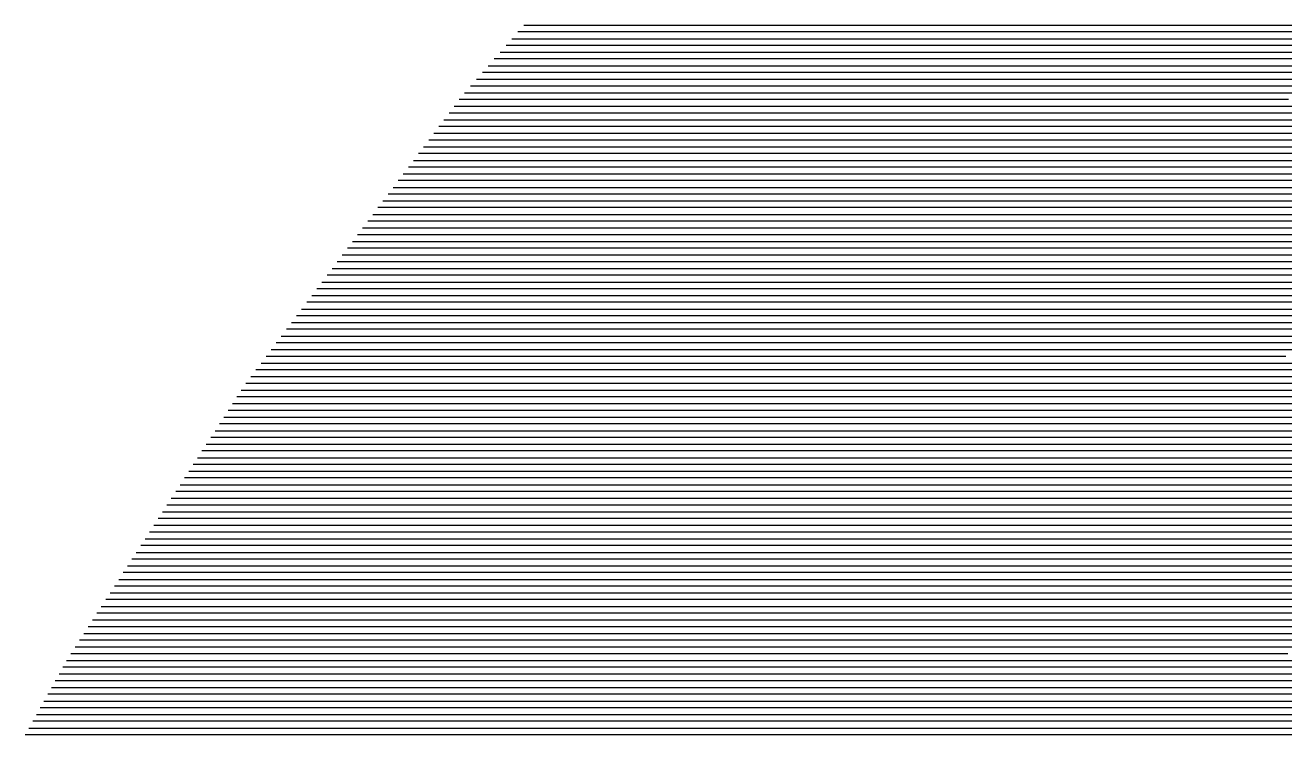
# Model space of a CAD drawing. Header units: metres. Extents: x -6.9 to 6.9, y -7 to 7.
# Drawn here: x -5.952 to -4.088, y 3.488 to 4.538 of the extents above; entities that cross this region are included whole.
import ezdxf

# ---------------------------------------------------------------- set-up
doc = ezdxf.new("R2010")
doc.units = ezdxf.units.M

msp = doc.modelspace()

# ---------------------------------------------------------------- linework, layer by layer
for p, q in [((-5.214526, 4.537827, -1.10531), (-4.746025, 4.537827, -1.037039)), ((-4.746025, 4.537827, -1.037039), (-4.629433, 4.537827, -1.01972)), ((-4.629433, 4.537827, -1.01972), (-4.153683, 4.537827, -0.94996)), ((-4.153683, 4.537827, -0.94996), (-3.904258, 4.537827, -0.912567)), ((-5.232028, 4.517827, -1.107131), (-4.731784, 4.517827, -1.034235)), ((-4.738905, 4.527827, -1.035637), (-5.223277, 4.527827, -1.106221)), ((-4.618362, 4.527827, -1.017731), (-4.738905, 4.527827, -1.035637)), ((-4.731784, 4.517827, -1.034235), (-4.607291, 4.517827, -1.015743)), ((-4.147252, 4.527827, -0.948652), (-4.618362, 4.527827, -1.017731)), ((-4.607291, 4.517827, -1.015743), (-4.14082, 4.517827, -0.947343)), ((-3.894073, 4.527827, -0.910695), (-4.147252, 4.527827, -0.948652)), ((-4.14082, 4.517827, -0.947343), (-3.883887, 4.517827, -0.908824)), ((-5.24953, 4.497827, -1.108953), (-4.717542, 4.497827, -1.031431)), ((-4.724663, 4.507827, -1.032833), (-5.240779, 4.507827, -1.108042)), ((-4.59622, 4.507827, -1.013754), (-4.724663, 4.507827, -1.032833)), ((-4.717542, 4.497827, -1.031431), (-4.58515, 4.497827, -1.011765)), ((-4.134389, 4.507827, -0.946035), (-4.59622, 4.507827, -1.013754)), ((-4.58515, 4.497827, -1.011765), (-4.127957, 4.497827, -0.944726)), ((-3.873702, 4.507827, -0.906953), (-4.134389, 4.507827, -0.946035)), ((-4.127957, 4.497827, -0.944726), (-3.863517, 4.497827, -0.905082)), ((-5.267032, 4.477827, -1.110775), (-4.7033, 4.477827, -1.028627)), ((-4.710421, 4.487827, -1.030029), (-5.258281, 4.487827, -1.109864)), ((-4.574079, 4.487827, -1.009776), (-4.710421, 4.487827, -1.030029)), ((-4.7033, 4.477827, -1.028627), (-4.563008, 4.477827, -1.007787)), ((-4.121526, 4.487827, -0.943417), (-4.574079, 4.487827, -1.009776)), ((-4.563008, 4.477827, -1.007787), (-4.115094, 4.477827, -0.942109)), ((-3.853331, 4.487827, -0.90321), (-4.121526, 4.487827, -0.943417)), ((-4.115094, 4.477827, -0.942109), (-3.843146, 4.477827, -0.901339)), ((-5.284534, 4.457827, -1.112596), (-4.689058, 4.457827, -1.025823)), ((-4.696179, 4.467827, -1.027225), (-5.275783, 4.467827, -1.111685)), ((-4.551937, 4.467827, -1.005799), (-4.696179, 4.467827, -1.027225)), ((-4.689058, 4.457827, -1.025823), (-4.540866, 4.457827, -1.00381)), ((-4.108663, 4.467827, -0.9408), (-4.551937, 4.467827, -1.005799)), ((-4.540866, 4.457827, -1.00381), (-4.102231, 4.457827, -0.939492)), ((-3.83296, 4.467827, -0.899468), (-4.108663, 4.467827, -0.9408)), ((-4.102231, 4.457827, -0.939492), (-3.822775, 4.457827, -0.897596)), ((-5.302036, 4.437827, -1.114418), (-4.674816, 4.437827, -1.023019)), ((-4.681937, 4.447827, -1.024421), (-5.293285, 4.447827, -1.113507)), ((-4.529795, 4.447827, -1.001821), (-4.681937, 4.447827, -1.024421)), ((-4.674816, 4.437827, -1.023019), (-4.518725, 4.437827, -0.999832)), ((-4.0958, 4.447827, -0.938183), (-4.529795, 4.447827, -1.001821)), ((-4.518725, 4.437827, -0.999832), (-4.089368, 4.437827, -0.936875)), ((-3.81259, 4.447827, -0.895725), (-4.0958, 4.447827, -0.938183)), ((-4.089368, 4.437827, -0.936875), (-3.802404, 4.437827, -0.893854)), ((-5.317626, 4.417827, -1.115953), (-5.286964, 4.417827, -1.111493)), ((-5.299192, 4.427827, -1.113639), (-5.310106, 4.427827, -1.115227)), ((-4.667695, 4.427827, -1.021617), (-5.299192, 4.427827, -1.113639)), ((-5.286964, 4.417827, -1.111493), (-4.660574, 4.417827, -1.020214)), ((-4.507654, 4.427827, -0.997843), (-4.667695, 4.427827, -1.021617)), ((-4.660574, 4.417827, -1.020214), (-4.496583, 4.417827, -0.995854)), ((-4.082937, 4.427827, -0.935566), (-4.507654, 4.427827, -0.997843)), ((-4.496583, 4.417827, -0.995854), (-4.076505, 4.417827, -0.934258)), ((-5.274736, 4.407827, -1.109347), (-5.325147, 4.407827, -1.116679)), ((-4.653454, 4.407827, -1.018812), (-5.274736, 4.407827, -1.109347)), ((-4.485512, 4.407827, -0.993866), (-4.653454, 4.407827, -1.018812)), ((-4.070074, 4.407827, -0.932949), (-4.485512, 4.407827, -0.993866)), ((-5.250281, 4.387827, -1.105054), (-5.340187, 4.387827, -1.118131)), ((-5.332667, 4.397827, -1.117405), (-5.262508, 4.397827, -1.1072)), ((-5.262508, 4.397827, -1.1072), (-4.646333, 4.397827, -1.01741)), ((-4.639212, 4.387827, -1.016008), (-5.250281, 4.387827, -1.105054)), ((-4.646333, 4.397827, -1.01741), (-4.474441, 4.397827, -0.991877)), ((-4.46337, 4.387827, -0.989888), (-4.639212, 4.387827, -1.016008)), ((-4.474441, 4.397827, -0.991877), (-4.063642, 4.397827, -0.931641)), ((-4.057211, 4.387827, -0.930332), (-4.46337, 4.387827, -0.989888)), ((-5.225825, 4.367827, -1.100761), (-5.355227, 4.367827, -1.119584)), ((-5.347707, 4.377827, -1.118857), (-5.238053, 4.377827, -1.102908)), ((-5.238053, 4.377827, -1.102908), (-4.632091, 4.377827, -1.014606)), ((-4.62497, 4.367827, -1.013204), (-5.225825, 4.367827, -1.100761)), ((-4.632091, 4.377827, -1.014606), (-4.4523, 4.377827, -0.987899)), ((-4.441229, 4.367827, -0.98591), (-4.62497, 4.367827, -1.013204)), ((-4.4523, 4.377827, -0.987899), (-4.05078, 4.377827, -0.929024)), ((-4.044348, 4.367827, -0.927715), (-4.441229, 4.367827, -0.98591)), ((-5.201369, 4.347827, -1.096469), (-5.370267, 4.347827, -1.121036)), ((-5.362747, 4.357827, -1.12031), (-5.213597, 4.357827, -1.098615)), ((-5.213597, 4.357827, -1.098615), (-4.617849, 4.357827, -1.011802)), ((-4.610728, 4.347827, -1.0104), (-5.201369, 4.347827, -1.096469)), ((-4.617849, 4.357827, -1.011802), (-4.430158, 4.357827, -0.983922)), ((-4.419087, 4.347827, -0.981933), (-4.610728, 4.347827, -1.0104)), ((-4.430158, 4.357827, -0.983922), (-4.037917, 4.357827, -0.926407)), ((-4.031485, 4.347827, -0.925098), (-4.419087, 4.347827, -0.981933)), ((-5.176913, 4.327827, -1.092176), (-5.385307, 4.327827, -1.122488)), ((-5.377787, 4.337827, -1.121762), (-5.189141, 4.337827, -1.094323)), ((-5.189141, 4.337827, -1.094323), (-4.603607, 4.337827, -1.008998)), ((-4.596486, 4.327827, -1.007596), (-5.176913, 4.327827, -1.092176)), ((-4.603607, 4.337827, -1.008998), (-4.408016, 4.337827, -0.979944)), ((-4.396945, 4.327827, -0.977955), (-4.596486, 4.327827, -1.007596)), ((-4.408016, 4.337827, -0.979944), (-4.025054, 4.337827, -0.923789)), ((-4.018622, 4.327827, -0.922481), (-4.396945, 4.327827, -0.977955)), ((-5.152457, 4.307827, -1.087884), (-5.400348, 4.307827, -1.123941)), ((-5.392827, 4.317827, -1.123215), (-5.164685, 4.317827, -1.09003)), ((-5.164685, 4.317827, -1.09003), (-4.589365, 4.317827, -1.006194)), ((-4.582244, 4.307827, -1.004792), (-5.152457, 4.307827, -1.087884)), ((-4.589365, 4.317827, -1.006194), (-4.385875, 4.317827, -0.975966)), ((-4.374804, 4.307827, -0.973978), (-4.582244, 4.307827, -1.004792)), ((-4.385875, 4.317827, -0.975966), (-4.012191, 4.317827, -0.921172)), ((-4.005759, 4.307827, -0.919864), (-4.374804, 4.307827, -0.973978)), ((-5.128002, 4.287827, -1.083591), (-5.415388, 4.287827, -1.125393)), ((-5.407868, 4.297827, -1.124667), (-5.14023, 4.297827, -1.085738)), ((-5.14023, 4.297827, -1.085738), (-4.575123, 4.297827, -1.00339)), ((-4.568003, 4.287827, -1.001988), (-5.128002, 4.287827, -1.083591)), ((-4.575123, 4.297827, -1.00339), (-4.363733, 4.297827, -0.971989)), ((-4.352662, 4.287827, -0.97), (-4.568003, 4.287827, -1.001988)), ((-4.363733, 4.297827, -0.971989), (-3.999328, 4.297827, -0.918555)), ((-3.992896, 4.287827, -0.917247), (-4.352662, 4.287827, -0.97)), ((-5.422908, 4.277827, -1.126119), (-5.115774, 4.277827, -1.081445)), ((-5.115774, 4.277827, -1.081445), (-4.560882, 4.277827, -1.000585)), ((-4.560882, 4.277827, -1.000585), (-4.341591, 4.277827, -0.968011)), ((-4.341591, 4.277827, -0.968011), (-3.986465, 4.277827, -0.915938)), ((-5.437948, 4.257827, -1.127572), (-5.091318, 4.257827, -1.077153)), ((-5.103546, 4.267827, -1.079299), (-5.430428, 4.267827, -1.126845)), ((-4.553761, 4.267827, -0.999183), (-5.103546, 4.267827, -1.079299)), ((-5.091318, 4.257827, -1.077153), (-4.54664, 4.257827, -0.997781)), ((-4.33052, 4.267827, -0.966022), (-4.553761, 4.267827, -0.999183)), ((-4.54664, 4.257827, -0.997781), (-4.31945, 4.257827, -0.964033)), ((-3.980033, 4.267827, -0.91463), (-4.33052, 4.267827, -0.966022)), ((-4.31945, 4.257827, -0.964033), (-3.973602, 4.257827, -0.913321)), ((-5.452988, 4.237827, -1.129024), (-5.066862, 4.237827, -1.07286)), ((-5.07909, 4.247827, -1.075006), (-5.445468, 4.247827, -1.128298)), ((-4.539519, 4.247827, -0.996379), (-5.07909, 4.247827, -1.075006)), ((-5.066862, 4.237827, -1.07286), (-4.532398, 4.237827, -0.994977)), ((-4.308379, 4.247827, -0.962045), (-4.539519, 4.247827, -0.996379)), ((-4.532398, 4.237827, -0.994977), (-4.297308, 4.237827, -0.960056)), ((-3.96717, 4.247827, -0.912013), (-4.308379, 4.247827, -0.962045)), ((-4.297308, 4.237827, -0.960056), (-3.960739, 4.237827, -0.910704)), ((-5.468029, 4.217827, -1.130476), (-5.042407, 4.217827, -1.068567)), ((-5.054634, 4.227827, -1.070714), (-5.460508, 4.227827, -1.12975)), ((-4.525277, 4.227827, -0.993575), (-5.054634, 4.227827, -1.070714)), ((-5.042407, 4.217827, -1.068567), (-4.518156, 4.217827, -0.992173)), ((-4.286237, 4.227827, -0.958067), (-4.525277, 4.227827, -0.993575)), ((-4.518156, 4.217827, -0.992173), (-4.275166, 4.217827, -0.956078)), ((-3.954308, 4.227827, -0.909396), (-4.286237, 4.227827, -0.958067)), ((-4.275166, 4.217827, -0.956078), (-3.947876, 4.217827, -0.908087)), ((-5.483069, 4.197827, -1.131929), (-5.017951, 4.197827, -1.064275)), ((-5.030179, 4.207827, -1.066421), (-5.475549, 4.207827, -1.131202)), ((-4.511035, 4.207827, -0.990771), (-5.030179, 4.207827, -1.066421)), ((-5.017951, 4.197827, -1.064275), (-4.503914, 4.197827, -0.989369)), ((-4.264095, 4.207827, -0.954089), (-4.511035, 4.207827, -0.990771)), ((-4.503914, 4.197827, -0.989369), (-4.253025, 4.197827, -0.952101)), ((-3.941445, 4.207827, -0.906779), (-4.264095, 4.207827, -0.954089)), ((-4.253025, 4.197827, -0.952101), (-3.935013, 4.197827, -0.90547)), ((-5.498109, 4.177827, -1.133381), (-4.993495, 4.177827, -1.059982)), ((-5.005723, 4.187827, -1.062129), (-5.490589, 4.187827, -1.132655)), ((-4.496793, 4.187827, -0.987967), (-5.005723, 4.187827, -1.062129)), ((-4.993495, 4.177827, -1.059982), (-4.489672, 4.177827, -0.986565)), ((-4.241954, 4.187827, -0.950112), (-4.496793, 4.187827, -0.987967)), ((-4.489672, 4.177827, -0.986565), (-4.230883, 4.177827, -0.948123)), ((-3.928582, 4.187827, -0.904161), (-4.241954, 4.187827, -0.950112)), ((-4.230883, 4.177827, -0.948123), (-3.92215, 4.177827, -0.902853)), ((-5.513149, 4.157827, -1.134833), (-4.969039, 4.157827, -1.05569)), ((-4.981267, 4.167827, -1.057836), (-5.505629, 4.167827, -1.134107)), ((-4.482552, 4.167827, -0.985163), (-4.981267, 4.167827, -1.057836)), ((-4.969039, 4.157827, -1.05569), (-4.475431, 4.157827, -0.983761)), ((-4.219812, 4.167827, -0.946134), (-4.482552, 4.167827, -0.985163)), ((-4.475431, 4.157827, -0.983761), (-4.208741, 4.157827, -0.944145)), ((-3.915719, 4.167827, -0.901544), (-4.219812, 4.167827, -0.946134)), ((-4.208741, 4.157827, -0.944145), (-3.909287, 4.157827, -0.900236)), ((-4.956811, 4.147827, -1.053544), (-5.520669, 4.147827, -1.13556)), ((-4.46831, 4.147827, -0.982358), (-4.956811, 4.147827, -1.053544)), ((-4.19767, 4.147827, -0.942157), (-4.46831, 4.147827, -0.982358)), ((-3.902856, 4.147827, -0.898927), (-4.19767, 4.147827, -0.942157)), ((-4.932356, 4.127827, -1.049251), (-5.53571, 4.127827, -1.137012)), ((-5.528189, 4.137827, -1.136286), (-4.944583, 4.137827, -1.051397)), ((-4.944583, 4.137827, -1.051397), (-4.461189, 4.137827, -0.980956)), ((-4.454068, 4.127827, -0.979554), (-4.932356, 4.127827, -1.049251)), ((-4.461189, 4.137827, -0.980956), (-4.1866, 4.137827, -0.940168)), ((-4.175529, 4.127827, -0.938179), (-4.454068, 4.127827, -0.979554)), ((-4.1866, 4.137827, -0.940168), (-3.896424, 4.137827, -0.897619)), ((-3.889993, 4.127827, -0.89631), (-4.175529, 4.127827, -0.938179)), ((-4.9079, 4.107827, -1.044958), (-5.55075, 4.107827, -1.138464)), ((-5.54323, 4.117827, -1.137738), (-4.920128, 4.117827, -1.047105)), ((-4.920128, 4.117827, -1.047105), (-4.446947, 4.117827, -0.978152)), ((-4.439826, 4.107827, -0.97675), (-4.9079, 4.107827, -1.044958)), ((-4.446947, 4.117827, -0.978152), (-4.164458, 4.117827, -0.93619)), ((-4.153387, 4.107827, -0.934201), (-4.439826, 4.107827, -0.97675)), ((-4.164458, 4.117827, -0.93619), (-3.883561, 4.117827, -0.895002)), ((-3.87713, 4.107827, -0.893693), (-4.153387, 4.107827, -0.934201)), ((-4.883444, 4.087827, -1.040666), (-5.56579, 4.087827, -1.139917)), ((-5.55827, 4.097827, -1.13919), (-4.895672, 4.097827, -1.042812)), ((-4.895672, 4.097827, -1.042812), (-4.432705, 4.097827, -0.975348)), ((-4.425584, 4.087827, -0.973946), (-4.883444, 4.087827, -1.040666)), ((-4.432705, 4.097827, -0.975348), (-4.142316, 4.097827, -0.932213)), ((-4.131245, 4.087827, -0.930224), (-4.425584, 4.087827, -0.973946)), ((-4.142316, 4.097827, -0.932213), (-3.870698, 4.097827, -0.892385)), ((-3.864267, 4.087827, -0.891076), (-4.131245, 4.087827, -0.930224)), ((-4.858988, 4.067827, -1.036373), (-5.58083, 4.067827, -1.141369)), ((-5.57331, 4.077827, -1.140643), (-4.871216, 4.077827, -1.03852)), ((-4.871216, 4.077827, -1.03852), (-4.418463, 4.077827, -0.972544)), ((-4.411342, 4.067827, -0.971142), (-4.858988, 4.067827, -1.036373)), ((-4.418463, 4.077827, -0.972544), (-4.120175, 4.077827, -0.928235)), ((-4.109104, 4.067827, -0.926246), (-4.411342, 4.067827, -0.971142)), ((-4.120175, 4.077827, -0.928235), (-3.857836, 4.077827, -0.889768)), ((-3.851404, 4.067827, -0.888459), (-4.109104, 4.067827, -0.926246)), ((-4.834532, 4.047827, -1.032081), (-5.59587, 4.047827, -1.142821)), ((-5.58835, 4.057827, -1.142095), (-4.84676, 4.057827, -1.034227)), ((-4.84676, 4.057827, -1.034227), (-4.404221, 4.057827, -0.96974)), ((-4.397101, 4.047827, -0.968338), (-4.834532, 4.047827, -1.032081)), ((-4.404221, 4.057827, -0.96974), (-4.098033, 4.057827, -0.924257)), ((-4.086962, 4.047827, -0.922268), (-4.397101, 4.047827, -0.968338)), ((-4.098033, 4.057827, -0.924257), (-3.844973, 4.057827, -0.887151)), ((-4.810077, 4.027827, -1.027788), (-5.610911, 4.027827, -1.144274)), ((-5.60339, 4.037827, -1.143547), (-4.822305, 4.037827, -1.029935)), ((-4.822305, 4.037827, -1.029935), (-4.38998, 4.037827, -0.966936)), ((-4.382859, 4.027827, -0.965534), (-4.810077, 4.027827, -1.027788)), ((-4.38998, 4.037827, -0.966936), (-4.075891, 4.037827, -0.92028)), ((-4.06482, 4.027827, -0.918291), (-4.382859, 4.027827, -0.965534)), ((-4.785621, 4.007827, -1.023496), (-5.625951, 4.007827, -1.145726)), ((-5.618431, 4.017827, -1.145), (-4.797849, 4.017827, -1.025642)), ((-4.797849, 4.017827, -1.025642), (-4.375738, 4.017827, -0.964132)), ((-4.368617, 4.007827, -0.962729), (-4.785621, 4.007827, -1.023496)), ((-4.375738, 4.017827, -0.964132), (-4.05375, 4.017827, -0.916302)), ((-4.042679, 4.007827, -0.914313), (-4.368617, 4.007827, -0.962729)), ((-5.632567, 3.997827, -1.146318), (-5.615198, 3.997827, -1.143803)), ((-5.615198, 3.997827, -1.143803), (-5.607499, 3.997827, -1.142674)), ((-5.607499, 3.997827, -1.142674), (-4.773393, 3.997827, -1.02135)), ((-4.773393, 3.997827, -1.02135), (-4.361496, 3.997827, -0.961327)), ((-4.361496, 3.997827, -0.961327), (-4.031608, 3.997827, -0.912324)), ((-5.645514, 3.977827, -1.147459), (-5.587898, 3.977827, -1.139118)), ((-5.601548, 3.987827, -1.141461), (-5.639041, 3.987827, -1.146889)), ((-5.584929, 3.987827, -1.139024), (-5.601548, 3.987827, -1.141461)), ((-5.587898, 3.977827, -1.139118), (-5.562359, 3.977827, -1.135373)), ((-4.761165, 3.987827, -1.019203), (-5.584929, 3.987827, -1.139024)), ((-5.562359, 3.977827, -1.135373), (-4.748937, 3.977827, -1.017057)), ((-4.354375, 3.987827, -0.959925), (-4.761165, 3.987827, -1.019203)), ((-4.748937, 3.977827, -1.017057), (-4.347254, 3.977827, -0.958523)), ((-4.020537, 3.987827, -0.910336), (-4.354375, 3.987827, -0.959925)), ((-4.347254, 3.977827, -0.958523), (-4.009466, 3.977827, -0.908347)), ((-5.658461, 3.957827, -1.148601), (-5.560598, 3.957827, -1.134433)), ((-5.574248, 3.967827, -1.136776), (-5.651987, 3.967827, -1.14803)), ((-5.53979, 3.967827, -1.131723), (-5.574248, 3.967827, -1.136776)), ((-5.560598, 3.957827, -1.134433), (-5.51722, 3.957827, -1.128072)), ((-4.736709, 3.967827, -1.014911), (-5.53979, 3.967827, -1.131723)), ((-5.51722, 3.957827, -1.128072), (-4.724481, 3.957827, -1.012764)), ((-4.340133, 3.967827, -0.957121), (-4.736709, 3.967827, -1.014911)), ((-4.724481, 3.957827, -1.012764), (-4.333012, 3.957827, -0.955719)), ((-3.998395, 3.967827, -0.906358), (-4.340133, 3.967827, -0.957121)), ((-4.333012, 3.957827, -0.955719), (-3.987325, 3.957827, -0.904369)), ((-5.671407, 3.937827, -1.149742), (-5.533298, 3.937827, -1.129748)), ((-5.546948, 3.947827, -1.13209), (-5.664934, 3.947827, -1.149172)), ((-5.49465, 3.947827, -1.124422), (-5.546948, 3.947827, -1.13209)), ((-5.533298, 3.937827, -1.129748), (-5.472081, 3.937827, -1.120771)), ((-4.712254, 3.947827, -1.010618), (-5.49465, 3.947827, -1.124422)), ((-5.472081, 3.937827, -1.120771), (-4.700026, 3.937827, -1.008472)), ((-4.325891, 3.947827, -0.954317), (-4.712254, 3.947827, -1.010618)), ((-4.700026, 3.937827, -1.008472), (-4.318771, 3.937827, -0.952915)), ((-3.976254, 3.947827, -0.90238), (-4.325891, 3.947827, -0.954317)), ((-4.318771, 3.937827, -0.952915), (-3.965183, 3.937827, -0.900392)), ((-5.684354, 3.917827, -1.150884), (-5.505998, 3.917827, -1.125062)), ((-5.519648, 3.927827, -1.127405), (-5.67788, 3.927827, -1.150313)), ((-5.449511, 3.927827, -1.117121), (-5.519648, 3.927827, -1.127405)), ((-5.505998, 3.917827, -1.125062), (-5.426941, 3.917827, -1.11347)), ((-4.687798, 3.927827, -1.006326), (-5.449511, 3.927827, -1.117121)), ((-5.426941, 3.917827, -1.11347), (-4.67557, 3.917827, -1.004179)), ((-4.31165, 3.927827, -0.951513), (-4.687798, 3.927827, -1.006326)), ((-4.67557, 3.917827, -1.004179), (-4.304529, 3.917827, -0.950111)), ((-3.954112, 3.927827, -0.898403), (-4.31165, 3.927827, -0.951513)), ((-4.304529, 3.917827, -0.950111), (-3.943041, 3.917827, -0.896414)), ((-5.6973, 3.897827, -1.152025), (-5.478698, 3.897827, -1.120377)), ((-5.492348, 3.907827, -1.12272), (-5.690827, 3.907827, -1.151455)), ((-5.404371, 3.907827, -1.10982), (-5.492348, 3.907827, -1.12272)), ((-5.478698, 3.897827, -1.120377), (-5.381802, 3.897827, -1.106169)), ((-4.663342, 3.907827, -1.002033), (-5.404371, 3.907827, -1.10982)), ((-5.381802, 3.897827, -1.106169), (-4.651114, 3.897827, -0.999887)), ((-4.297408, 3.907827, -0.948709), (-4.663342, 3.907827, -1.002033)), ((-4.651114, 3.897827, -0.999887), (-4.290287, 3.897827, -0.947307)), ((-3.93197, 3.907827, -0.894425), (-4.297408, 3.907827, -0.948709)), ((-4.290287, 3.897827, -0.947307), (-3.9209, 3.897827, -0.892436)), ((-5.710247, 3.877827, -1.153167), (-5.451398, 3.877827, -1.115692)), ((-5.465048, 3.887827, -1.118035), (-5.703774, 3.887827, -1.152596)), ((-5.359232, 3.887827, -1.102519), (-5.465048, 3.887827, -1.118035)), ((-5.451398, 3.877827, -1.115692), (-5.336662, 3.877827, -1.098868)), ((-4.638886, 3.887827, -0.997741), (-5.359232, 3.887827, -1.102519)), ((-5.336662, 3.877827, -1.098868), (-4.626658, 3.877827, -0.995594)), ((-4.283166, 3.887827, -0.945905), (-4.638886, 3.887827, -0.997741)), ((-4.626658, 3.877827, -0.995594), (-4.276045, 3.877827, -0.944502)), ((-3.909829, 3.887827, -0.890447), (-4.283166, 3.887827, -0.945905)), ((-4.276045, 3.877827, -0.944502), (-3.898758, 3.877827, -0.888459)), ((-5.437748, 3.867827, -1.113349), (-5.71672, 3.867827, -1.153737)), ((-5.314093, 3.867827, -1.095217), (-5.437748, 3.867827, -1.113349)), ((-4.61443, 3.867827, -0.993448), (-5.314093, 3.867827, -1.095217)), ((-4.268924, 3.867827, -0.9431), (-4.61443, 3.867827, -0.993448)), ((-3.887687, 3.867827, -0.88647), (-4.268924, 3.867827, -0.9431)), ((-5.410448, 3.847827, -1.108664), (-5.729667, 3.847827, -1.154879)), ((-5.723194, 3.857827, -1.154308), (-5.424098, 3.857827, -1.111007)), ((-5.424098, 3.857827, -1.111007), (-5.291523, 3.857827, -1.091567)), ((-5.268953, 3.847827, -1.087916), (-5.410448, 3.847827, -1.108664)), ((-5.291523, 3.857827, -1.091567), (-4.602203, 3.857827, -0.991302)), ((-4.589975, 3.847827, -0.989155), (-5.268953, 3.847827, -1.087916)), ((-4.602203, 3.857827, -0.991302), (-4.261803, 3.857827, -0.941698)), ((-4.254682, 3.847827, -0.940296), (-4.589975, 3.847827, -0.989155)), ((-4.261803, 3.857827, -0.941698), (-3.876616, 3.857827, -0.884481)), ((-3.865545, 3.847827, -0.882492), (-4.254682, 3.847827, -0.940296)), ((-5.383148, 3.827827, -1.103979), (-5.742614, 3.827827, -1.15602)), ((-5.73614, 3.837827, -1.15545), (-5.396798, 3.837827, -1.106322)), ((-5.396798, 3.837827, -1.106322), (-5.246384, 3.837827, -1.084266)), ((-5.223814, 3.827827, -1.080615), (-5.383148, 3.827827, -1.103979)), ((-5.246384, 3.837827, -1.084266), (-4.577747, 3.837827, -0.987009)), ((-4.565519, 3.827827, -0.984863), (-5.223814, 3.827827, -1.080615)), ((-4.577747, 3.837827, -0.987009), (-4.247561, 3.837827, -0.938894)), ((-4.24044, 3.827827, -0.937492), (-4.565519, 3.827827, -0.984863)), ((-4.247561, 3.837827, -0.938894), (-3.854475, 3.837827, -0.880503)), ((-3.843404, 3.827827, -0.878515), (-4.24044, 3.827827, -0.937492)), ((-5.355848, 3.807827, -1.099294), (-5.75556, 3.807827, -1.157162)), ((-5.749087, 3.817827, -1.156591), (-5.369498, 3.817827, -1.101636)), ((-5.369498, 3.817827, -1.101636), (-5.201244, 3.817827, -1.076965)), ((-5.178675, 3.807827, -1.073314), (-5.355848, 3.807827, -1.099294)), ((-5.201244, 3.817827, -1.076965), (-4.553291, 3.817827, -0.982717)), ((-4.541063, 3.807827, -0.98057), (-5.178675, 3.807827, -1.073314)), ((-4.553291, 3.817827, -0.982717), (-4.23332, 3.817827, -0.93609)), ((-4.226199, 3.807827, -0.934688), (-4.541063, 3.807827, -0.98057)), ((-4.23332, 3.817827, -0.93609), (-3.832333, 3.817827, -0.876526)), ((-3.821262, 3.807827, -0.874537), (-4.226199, 3.807827, -0.934688)), ((-5.328548, 3.787827, -1.094609), (-5.768507, 3.787827, -1.158303)), ((-5.762033, 3.797827, -1.157732), (-5.342198, 3.797827, -1.096951)), ((-5.342198, 3.797827, -1.096951), (-5.156105, 3.797827, -1.069664)), ((-5.133535, 3.787827, -1.066013), (-5.328548, 3.787827, -1.094609)), ((-5.156105, 3.797827, -1.069664), (-4.528835, 3.797827, -0.978424)), ((-4.516607, 3.787827, -0.976278), (-5.133535, 3.787827, -1.066013)), ((-4.528835, 3.797827, -0.978424), (-4.219078, 3.797827, -0.933286)), ((-4.211957, 3.787827, -0.931884), (-4.516607, 3.787827, -0.976278)), ((-4.219078, 3.797827, -0.933286), (-3.810191, 3.797827, -0.872548)), ((-3.79912, 3.787827, -0.870559), (-4.211957, 3.787827, -0.931884)), ((-5.301248, 3.767827, -1.089923), (-5.781453, 3.767827, -1.159445)), ((-5.77498, 3.777827, -1.158874), (-5.314898, 3.777827, -1.092266)), ((-5.314898, 3.777827, -1.092266), (-5.110966, 3.777827, -1.062363)), ((-5.088396, 3.767827, -1.058712), (-5.301248, 3.767827, -1.089923)), ((-5.110966, 3.777827, -1.062363), (-4.504379, 3.777827, -0.974132)), ((-4.492152, 3.767827, -0.971985), (-5.088396, 3.767827, -1.058712)), ((-4.504379, 3.777827, -0.974132), (-4.204836, 3.777827, -0.930482)), ((-4.197715, 3.767827, -0.92908), (-4.492152, 3.767827, -0.971985)), ((-4.204836, 3.777827, -0.930482), (-3.78805, 3.777827, -0.868571)), ((-3.776979, 3.767827, -0.866582), (-4.197715, 3.767827, -0.92908)), ((-5.273948, 3.747827, -1.085238), (-5.7944, 3.747827, -1.160586)), ((-5.787927, 3.757827, -1.160015), (-5.287598, 3.757827, -1.087581)), ((-5.287598, 3.757827, -1.087581), (-5.065826, 3.757827, -1.055062)), ((-5.043257, 3.747827, -1.051411), (-5.273948, 3.747827, -1.085238)), ((-5.065826, 3.757827, -1.055062), (-4.479924, 3.757827, -0.969839)), ((-4.467696, 3.747827, -0.967693), (-5.043257, 3.747827, -1.051411)), ((-4.479924, 3.757827, -0.969839), (-4.190594, 3.757827, -0.927678)), ((-4.183473, 3.747827, -0.926276), (-4.467696, 3.747827, -0.967693)), ((-4.190594, 3.757827, -0.927678), (-3.765908, 3.757827, -0.864593)), ((-3.754837, 3.747827, -0.862604), (-4.183473, 3.747827, -0.926276)), ((-5.800873, 3.737827, -1.161157), (-5.260298, 3.737827, -1.082896)), ((-5.260298, 3.737827, -1.082896), (-5.020687, 3.737827, -1.04776)), ((-5.020687, 3.737827, -1.04776), (-4.455468, 3.737827, -0.965547)), ((-4.455468, 3.737827, -0.965547), (-4.176352, 3.737827, -0.924873)), ((-4.176352, 3.737827, -0.924873), (-3.743766, 3.737827, -0.860615)), ((-5.81382, 3.717827, -1.162298), (-5.232998, 3.717827, -1.07821)), ((-5.246648, 3.727827, -1.080553), (-5.807347, 3.727827, -1.161728)), ((-4.998117, 3.727827, -1.04411), (-5.246648, 3.727827, -1.080553)), ((-5.232998, 3.717827, -1.07821), (-4.975548, 3.717827, -1.040459)), ((-4.44324, 3.727827, -0.9634), (-4.998117, 3.727827, -1.04411)), ((-4.975548, 3.717827, -1.040459), (-4.431012, 3.717827, -0.961254)), ((-4.169231, 3.727827, -0.923471), (-4.44324, 3.727827, -0.9634)), ((-4.431012, 3.717827, -0.961254), (-4.16211, 3.717827, -0.922069)), ((-3.732695, 3.727827, -0.858626), (-4.169231, 3.727827, -0.923471)), ((-4.16211, 3.717827, -0.922069), (-3.721625, 3.717827, -0.856638)), ((-5.826767, 3.697827, -1.16344), (-5.205698, 3.697827, -1.073525)), ((-5.219348, 3.707827, -1.075868), (-5.820293, 3.707827, -1.162869)), ((-4.952978, 3.707827, -1.036809), (-5.219348, 3.707827, -1.075868)), ((-5.205698, 3.697827, -1.073525), (-4.930408, 3.697827, -1.033158)), ((-4.418784, 3.707827, -0.959108), (-4.952978, 3.707827, -1.036809)), ((-4.930408, 3.697827, -1.033158), (-4.406556, 3.697827, -0.956961)), ((-4.154989, 3.707827, -0.920667), (-4.418784, 3.707827, -0.959108)), ((-4.406556, 3.697827, -0.956961), (-4.147869, 3.697827, -0.919265)), ((-3.710554, 3.707827, -0.854649), (-4.154989, 3.707827, -0.920667)), ((-4.147869, 3.697827, -0.919265), (-3.699483, 3.697827, -0.85266)), ((-5.839713, 3.677827, -1.164581), (-5.178398, 3.677827, -1.06884)), ((-5.192048, 3.687827, -1.071183), (-5.83324, 3.687827, -1.16401)), ((-4.907839, 3.687827, -1.029508), (-5.192048, 3.687827, -1.071183)), ((-5.178398, 3.677827, -1.06884), (-4.885269, 3.677827, -1.025857)), ((-4.394329, 3.687827, -0.954815), (-4.907839, 3.687827, -1.029508)), ((-4.885269, 3.677827, -1.025857), (-4.382101, 3.677827, -0.952669)), ((-4.140748, 3.687827, -0.917863), (-4.394329, 3.687827, -0.954815)), ((-4.382101, 3.677827, -0.952669), (-4.133627, 3.677827, -0.916461)), ((-3.688412, 3.687827, -0.850671), (-4.140748, 3.687827, -0.917863)), ((-4.133627, 3.677827, -0.916461), (-3.677341, 3.677827, -0.848682)), ((-5.85266, 3.657827, -1.165723), (-5.151098, 3.657827, -1.064155)), ((-5.164748, 3.667827, -1.066497), (-5.846186, 3.667827, -1.165152)), ((-4.862699, 3.667827, -1.022207), (-5.164748, 3.667827, -1.066497)), ((-5.151098, 3.657827, -1.064155), (-4.840129, 3.657827, -1.018556)), ((-4.369873, 3.667827, -0.950523), (-4.862699, 3.667827, -1.022207)), ((-4.840129, 3.657827, -1.018556), (-4.357645, 3.657827, -0.948376)), ((-4.126506, 3.667827, -0.915059), (-4.369873, 3.667827, -0.950523)), ((-4.357645, 3.657827, -0.948376), (-4.119385, 3.657827, -0.913657)), ((-3.66627, 3.667827, -0.846694), (-4.126506, 3.667827, -0.915059)), ((-4.119385, 3.657827, -0.913657), (-3.6552, 3.657827, -0.844705)), ((-5.865606, 3.637827, -1.166864), (-5.123798, 3.637827, -1.059469)), ((-5.137448, 3.647827, -1.061812), (-5.859133, 3.647827, -1.166293)), ((-4.81756, 3.647827, -1.014906), (-5.137448, 3.647827, -1.061812)), ((-5.123798, 3.637827, -1.059469), (-4.79499, 3.637827, -1.011255)), ((-4.345417, 3.647827, -0.94623), (-4.81756, 3.647827, -1.014906)), ((-4.79499, 3.637827, -1.011255), (-4.333189, 3.637827, -0.944084)), ((-4.112264, 3.647827, -0.912255), (-4.345417, 3.647827, -0.94623)), ((-4.333189, 3.637827, -0.944084), (-4.105143, 3.637827, -0.910853)), ((-3.644129, 3.647827, -0.842716), (-4.112264, 3.647827, -0.912255)), ((-4.105143, 3.637827, -0.910853), (-3.633058, 3.637827, -0.840727)), ((-5.878553, 3.617827, -1.168006), (-5.096498, 3.617827, -1.054784)), ((-5.110148, 3.627827, -1.057127), (-5.87208, 3.627827, -1.167435)), ((-4.77242, 3.627827, -1.007605), (-5.110148, 3.627827, -1.057127)), ((-5.096498, 3.617827, -1.054784), (-4.749851, 3.617827, -1.003954)), ((-4.320961, 3.627827, -0.941938), (-4.77242, 3.627827, -1.007605)), ((-4.749851, 3.617827, -1.003954), (-4.308733, 3.617827, -0.939791)), ((-4.098022, 3.627827, -0.909451), (-4.320961, 3.627827, -0.941938)), ((-4.308733, 3.617827, -0.939791), (-4.090901, 3.617827, -0.908049)), ((-3.621987, 3.627827, -0.838738), (-4.098022, 3.627827, -0.909451)), ((-4.090901, 3.617827, -0.908049), (-3.610916, 3.617827, -0.83675)), ((-5.89113, 3.597827, -1.169093), (-5.882709, 3.597827, -1.167878)), ((-5.082848, 3.607827, -1.052442), (-5.885026, 3.607827, -1.168576)), ((-5.882709, 3.597827, -1.167878), (-5.878917, 3.597827, -1.167325)), ((-5.878917, 3.597827, -1.167325), (-5.069198, 3.597827, -1.050099)), ((-4.727281, 3.607827, -1.000304), (-5.082848, 3.607827, -1.052442)), ((-5.069198, 3.597827, -1.050099), (-4.704711, 3.597827, -0.996653)), ((-4.296505, 3.607827, -0.937645), (-4.727281, 3.607827, -1.000304)), ((-4.704711, 3.597827, -0.996653), (-4.284278, 3.597827, -0.935499)), ((-4.08378, 3.607827, -0.906646), (-4.296505, 3.607827, -0.937645)), ((-4.284278, 3.597827, -0.935499), (-4.076659, 3.597827, -0.905244)), ((-5.867571, 3.587827, -1.165328), (-5.896696, 3.587827, -1.16953)), ((-5.854458, 3.587827, -1.163418), (-5.867571, 3.587827, -1.165328)), ((-5.055549, 3.587827, -1.047756), (-5.854458, 3.587827, -1.163418)), ((-4.682142, 3.587827, -0.993002), (-5.055549, 3.587827, -1.047756)), ((-4.27205, 3.587827, -0.933353), (-4.682142, 3.587827, -0.993002)), ((-4.069538, 3.587827, -0.903842), (-4.27205, 3.587827, -0.933353)), ((-5.837295, 3.567827, -1.160228), (-5.907826, 3.567827, -1.170404)), ((-5.902261, 3.577827, -1.169967), (-5.852433, 3.577827, -1.162778)), ((-5.852433, 3.577827, -1.162778), (-5.829999, 3.577827, -1.15951)), ((-5.80554, 3.567827, -1.155603), (-5.837295, 3.567827, -1.160228)), ((-5.829999, 3.577827, -1.15951), (-5.041899, 3.577827, -1.045414)), ((-5.028249, 3.567827, -1.043071), (-5.80554, 3.567827, -1.155603)), ((-5.041899, 3.577827, -1.045414), (-4.659572, 3.577827, -0.989352)), ((-4.637002, 3.567827, -0.985701), (-5.028249, 3.567827, -1.043071)), ((-4.659572, 3.577827, -0.989352), (-4.259822, 3.577827, -0.931206)), ((-4.247594, 3.567827, -0.92906), (-4.637002, 3.567827, -0.985701)), ((-4.259822, 3.577827, -0.931206), (-4.062418, 3.577827, -0.90244)), ((-4.055297, 3.567827, -0.901038), (-4.247594, 3.567827, -0.92906)), ((-5.807018, 3.547827, -1.155128), (-5.918957, 3.547827, -1.171278)), ((-5.913392, 3.557827, -1.170841), (-5.822157, 3.557827, -1.157678)), ((-5.822157, 3.557827, -1.157678), (-5.78108, 3.557827, -1.151695)), ((-5.756621, 3.547827, -1.147788), (-5.807018, 3.547827, -1.155128)), ((-5.78108, 3.557827, -1.151695), (-5.014599, 3.557827, -1.040729)), ((-5.000949, 3.547827, -1.038386), (-5.756621, 3.547827, -1.147788)), ((-5.014599, 3.557827, -1.040729), (-4.614433, 3.557827, -0.982051)), ((-4.591863, 3.547827, -0.9784), (-5.000949, 3.547827, -1.038386)), ((-4.614433, 3.557827, -0.982051), (-4.235366, 3.557827, -0.926914)), ((-4.223138, 3.547827, -0.924767), (-4.591863, 3.547827, -0.9784)), ((-4.235366, 3.557827, -0.926914), (-4.048176, 3.557827, -0.899636)), ((-4.041055, 3.547827, -0.898234), (-4.223138, 3.547827, -0.924767)), ((-5.776742, 3.527827, -1.150028), (-5.930088, 3.527827, -1.172153)), ((-5.924522, 3.537827, -1.171716), (-5.79188, 3.537827, -1.152578)), ((-5.79188, 3.537827, -1.152578), (-5.732162, 3.537827, -1.14388)), ((-5.707703, 3.527827, -1.139973), (-5.776742, 3.527827, -1.150028)), ((-5.732162, 3.537827, -1.14388), (-4.987299, 3.537827, -1.036043)), ((-4.973649, 3.527827, -1.033701), (-5.707703, 3.527827, -1.139973)), ((-4.987299, 3.537827, -1.036043), (-4.569293, 3.537827, -0.97475)), ((-4.546724, 3.527827, -0.971099), (-4.973649, 3.527827, -1.033701)), ((-4.569293, 3.537827, -0.97475), (-4.21091, 3.537827, -0.922621)), ((-4.198682, 3.527827, -0.920475), (-4.546724, 3.527827, -0.971099)), ((-4.21091, 3.537827, -0.922621), (-4.033934, 3.537827, -0.896832)), ((-4.026813, 3.527827, -0.89543), (-4.198682, 3.527827, -0.920475)), ((-5.746466, 3.507827, -1.144929), (-5.941219, 3.507827, -1.173027)), ((-5.935653, 3.517827, -1.17259), (-5.761604, 3.517827, -1.147478)), ((-5.761604, 3.517827, -1.147478), (-5.683243, 3.517827, -1.136065)), ((-5.658784, 3.507827, -1.132158), (-5.746466, 3.507827, -1.144929)), ((-5.683243, 3.517827, -1.136065), (-4.959999, 3.517827, -1.031358)), ((-4.946349, 3.507827, -1.029016), (-5.658784, 3.507827, -1.132158)), ((-4.959999, 3.517827, -1.031358), (-4.524154, 3.517827, -0.967449)), ((-4.501584, 3.507827, -0.963798), (-4.946349, 3.507827, -1.029016)), ((-4.524154, 3.517827, -0.967449), (-4.186454, 3.517827, -0.918329)), ((-4.174227, 3.507827, -0.916182), (-4.501584, 3.507827, -0.963798)), ((-4.186454, 3.517827, -0.918329), (-4.019692, 3.517827, -0.894028)), ((-4.012571, 3.507827, -0.892626), (-4.174227, 3.507827, -0.916182)), ((-5.71619, 3.487827, -1.139829), (-5.952349, 3.487827, -1.173901)), ((-5.946784, 3.497827, -1.173464), (-5.731328, 3.497827, -1.142379)), ((-5.731328, 3.497827, -1.142379), (-5.634325, 3.497827, -1.12825)), ((-5.609866, 3.487827, -1.124343), (-5.71619, 3.487827, -1.139829)), ((-5.634325, 3.497827, -1.12825), (-4.932699, 3.497827, -1.026673)), ((-4.919049, 3.487827, -1.02433), (-5.609866, 3.487827, -1.124343)), ((-4.932699, 3.497827, -1.026673), (-4.479015, 3.497827, -0.960148)), ((-4.456445, 3.487827, -0.956497), (-4.919049, 3.487827, -1.02433)), ((-4.479015, 3.497827, -0.960148), (-4.161999, 3.497827, -0.914036)), ((-4.149771, 3.487827, -0.91189), (-4.456445, 3.487827, -0.956497)), ((-4.161999, 3.497827, -0.914036), (-4.00545, 3.497827, -0.891224)), ((-3.998329, 3.487827, -0.889822), (-4.149771, 3.487827, -0.91189))]:
    msp.add_line(p, q)

doc.saveas('drawing.dxf')
